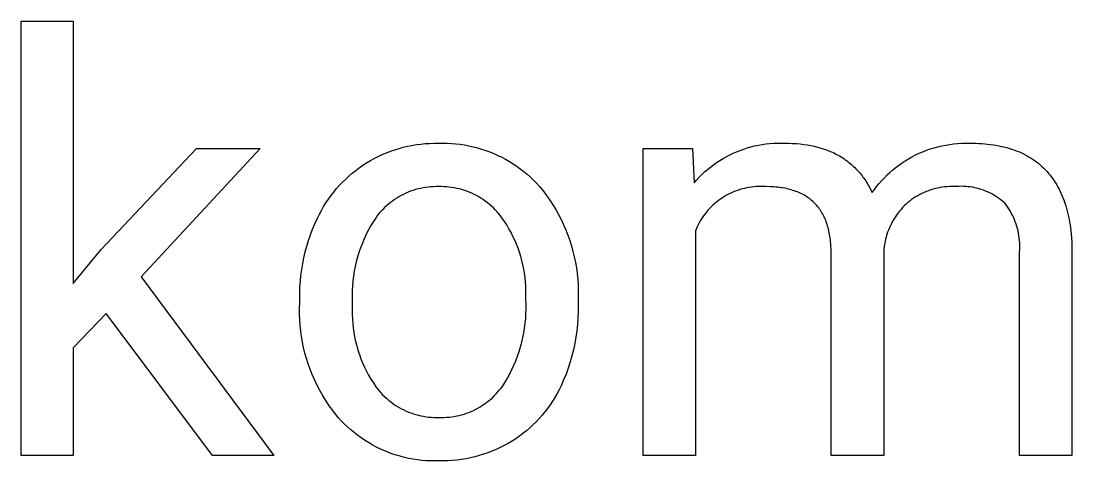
# Model space of a CAD drawing. Header units: millimetres. Extents: x 1287 to 5317, y -239 to 2577.
# Drawn here: x 4064.4 to 4128, y -62.2 to -35.5 of the extents above; entities that cross this region are included whole.
import ezdxf

# ---------------------------------------------------------------- set-up
doc = ezdxf.new("R2010")
doc.units = ezdxf.units.MM
doc.header["$MEASUREMENT"] = 0
doc.layers.add('Domyślny', color=7, linetype='Continuous', true_color=0x000000)

msp = doc.modelspace()

# ---------------------------------------------------------------- linework, layer by layer
at = {"layer": 'Domyślny'}
for p, q in [((4064.356, -61.865), (4064.356, -35.549)), ((4064.356, -35.549), (4067.52, -35.549)), ((4067.52, -35.549), (4067.52, -51.438)), ((4087.233, -43.268), (4087.493, -43.198)), ((4087.493, -43.198), (4087.755, -43.136)), ((4087.755, -43.136), (4088.018, -43.083)), ((4088.018, -43.083), (4088.283, -43.038)), ((4088.283, -43.038), (4088.55, -43.003)), ((4088.55, -43.003), (4088.818, -42.976)), ((4088.818, -42.976), (4089.086, -42.959)), ((4089.086, -42.959), (4089.355, -42.95)), ((4089.355, -42.95), (4089.624, -42.95)), ((4089.624, -42.95), (4089.888, -42.945)), ((4089.888, -42.945), (4090.152, -42.949)), ((4090.152, -42.949), (4090.417, -42.962)), ((4090.417, -42.962), (4090.68, -42.984)), ((4090.68, -42.984), (4090.943, -43.015)), ((4090.943, -43.015), (4091.204, -43.055)), ((4091.204, -43.055), (4091.464, -43.103)), ((4091.464, -43.103), (4091.722, -43.161)), ((4091.722, -43.161), (4091.978, -43.227)), ((4091.978, -43.227), (4092.232, -43.302)), ((4108.093, -43.308), (4108.312, -43.238)), ((4108.312, -43.238), (4108.533, -43.175)), ((4108.533, -43.175), (4108.756, -43.119)), ((4108.756, -43.119), (4108.981, -43.071)), ((4108.981, -43.071), (4109.207, -43.031)), ((4109.207, -43.031), (4109.434, -42.998)), ((4109.434, -42.998), (4109.663, -42.973)), ((4109.663, -42.973), (4109.892, -42.956)), ((4109.892, -42.956), (4110.122, -42.946)), ((4110.122, -42.946), (4110.352, -42.944)), ((4110.352, -42.944), (4110.581, -42.95)), ((4110.581, -42.95), (4110.822, -42.953)), ((4110.822, -42.953), (4111.057, -42.962)), ((4111.057, -42.962), (4111.288, -42.976)), ((4111.288, -42.976), (4111.513, -42.997)), ((4111.513, -42.997), (4111.734, -43.023)), ((4111.734, -43.023), (4111.95, -43.055)), ((4111.95, -43.055), (4112.161, -43.093)), ((4112.161, -43.093), (4112.368, -43.137)), ((4112.368, -43.137), (4112.569, -43.186)), ((4112.569, -43.186), (4112.766, -43.242)), ((4112.766, -43.242), (4112.958, -43.303)), ((4119.383, -43.3), (4119.615, -43.229)), ((4119.615, -43.229), (4119.849, -43.165)), ((4119.849, -43.165), (4120.084, -43.11)), ((4120.084, -43.11), (4120.322, -43.062)), ((4120.322, -43.062), (4120.561, -43.023)), ((4120.561, -43.023), (4120.801, -42.992)), ((4120.801, -42.992), (4121.042, -42.969)), ((4121.042, -42.969), (4121.284, -42.954)), ((4121.284, -42.954), (4121.526, -42.948)), ((4121.526, -42.948), (4121.768, -42.95)), ((4121.768, -42.95), (4122.143, -42.956)), ((4122.143, -42.956), (4122.326, -42.964)), ((4122.326, -42.964), (4122.506, -42.975)), ((4122.506, -42.975), (4122.683, -42.99)), ((4122.683, -42.99), (4122.857, -43.007)), ((4122.857, -43.007), (4123.029, -43.028)), ((4123.029, -43.028), (4123.197, -43.051)), ((4123.197, -43.051), (4123.363, -43.078)), ((4123.363, -43.078), (4123.525, -43.108)), ((4123.525, -43.108), (4123.685, -43.141)), ((4123.685, -43.141), (4123.842, -43.178)), ((4123.842, -43.178), (4123.995, -43.217)), ((4123.995, -43.217), (4124.146, -43.26)), ((4069.214, -49.395), (4074.978, -43.279)), ((4078.828, -43.279), (4071.624, -51.043)), ((4074.978, -43.279), (4078.828, -43.279)), ((4085.502, -43.997), (4085.738, -43.869)), ((4085.738, -43.869), (4085.979, -43.748)), ((4085.979, -43.748), (4086.223, -43.636)), ((4086.223, -43.636), (4086.471, -43.531)), ((4086.471, -43.531), (4086.722, -43.435)), ((4086.722, -43.435), (4086.976, -43.347)), ((4086.976, -43.347), (4087.233, -43.268)), ((4092.232, -43.302), (4092.483, -43.385)), ((4092.483, -43.385), (4092.731, -43.477)), ((4092.731, -43.477), (4092.975, -43.577)), ((4092.975, -43.577), (4093.216, -43.685)), ((4093.216, -43.685), (4093.454, -43.802)), ((4093.454, -43.802), (4093.687, -43.926)), ((4102.011, -61.865), (4102.011, -43.279)), ((4102.011, -43.279), (4105.005, -43.279)), ((4105.005, -43.279), (4105.089, -45.353)), ((4106.645, -44.001), (4106.841, -43.881)), ((4106.841, -43.881), (4107.041, -43.769)), ((4107.041, -43.769), (4107.245, -43.662)), ((4107.245, -43.662), (4107.453, -43.563)), ((4107.453, -43.563), (4107.663, -43.471)), ((4107.663, -43.471), (4107.877, -43.386)), ((4107.877, -43.386), (4108.093, -43.308)), ((4112.958, -43.303), (4113.052, -43.336)), ((4113.052, -43.336), (4113.145, -43.37)), ((4113.145, -43.37), (4113.237, -43.406)), ((4113.237, -43.406), (4113.327, -43.443)), ((4113.327, -43.443), (4113.416, -43.482)), ((4113.416, -43.482), (4113.504, -43.522)), ((4113.504, -43.522), (4113.591, -43.563)), ((4113.591, -43.563), (4113.677, -43.606)), ((4113.677, -43.606), (4113.761, -43.651)), ((4113.761, -43.651), (4113.844, -43.697)), ((4113.844, -43.697), (4113.926, -43.744)), ((4113.926, -43.744), (4114.007, -43.793)), ((4114.007, -43.793), (4114.087, -43.843)), ((4114.087, -43.843), (4114.165, -43.895)), ((4118.068, -43.889), (4118.27, -43.774)), ((4118.27, -43.774), (4118.486, -43.664)), ((4118.486, -43.664), (4118.706, -43.562)), ((4118.706, -43.562), (4118.929, -43.467)), ((4118.929, -43.467), (4119.155, -43.38)), ((4119.155, -43.38), (4119.383, -43.3)), ((4124.146, -43.26), (4124.294, -43.306)), ((4124.294, -43.306), (4124.439, -43.355)), ((4124.439, -43.355), (4124.581, -43.407)), ((4124.581, -43.407), (4124.72, -43.462)), ((4124.72, -43.462), (4124.857, -43.52)), ((4124.857, -43.52), (4124.99, -43.582)), ((4124.99, -43.582), (4125.12, -43.647)), ((4125.12, -43.647), (4125.248, -43.715)), ((4125.248, -43.715), (4125.372, -43.786)), ((4125.372, -43.786), (4125.494, -43.86)), ((4125.494, -43.86), (4125.613, -43.937)), ((4084.613, -44.594), (4084.827, -44.434)), ((4084.827, -44.434), (4085.046, -44.28)), ((4085.046, -44.28), (4085.27, -44.134)), ((4085.27, -44.134), (4085.502, -43.997)), ((4093.687, -43.926), (4093.916, -44.058)), ((4093.916, -44.058), (4094.14, -44.198)), ((4094.14, -44.198), (4094.36, -44.346)), ((4094.36, -44.346), (4094.574, -44.501)), ((4094.574, -44.501), (4094.783, -44.663)), ((4105.903, -44.543), (4106.082, -44.398)), ((4106.082, -44.398), (4106.265, -44.26)), ((4106.265, -44.26), (4106.453, -44.127)), ((4106.453, -44.127), (4106.645, -44.001)), ((4114.165, -43.895), (4114.242, -43.948)), ((4114.242, -43.948), (4114.318, -44.003)), ((4114.318, -44.003), (4114.393, -44.059)), ((4114.393, -44.059), (4114.466, -44.117)), ((4114.466, -44.117), (4114.539, -44.176)), ((4114.539, -44.176), (4114.61, -44.236)), ((4114.61, -44.236), (4114.68, -44.298)), ((4114.68, -44.298), (4114.748, -44.362)), ((4114.748, -44.362), (4114.816, -44.426)), ((4114.816, -44.426), (4114.882, -44.493)), ((4114.882, -44.493), (4114.947, -44.561)), ((4117.118, -44.562), (4117.299, -44.415)), ((4117.299, -44.415), (4117.485, -44.274)), ((4117.485, -44.274), (4117.675, -44.139)), ((4117.675, -44.139), (4117.869, -44.011)), ((4117.869, -44.011), (4118.068, -43.889)), ((4125.613, -43.937), (4125.728, -44.018)), ((4125.728, -44.018), (4125.841, -44.102)), ((4125.841, -44.102), (4125.951, -44.189)), ((4125.951, -44.189), (4126.058, -44.279)), ((4126.058, -44.279), (4126.162, -44.372)), ((4126.162, -44.372), (4126.264, -44.468)), ((4126.264, -44.468), (4126.362, -44.568)), ((4083.815, -45.307), (4084.005, -45.119)), ((4084.005, -45.119), (4084.202, -44.937)), ((4084.202, -44.937), (4084.405, -44.763)), ((4084.405, -44.763), (4084.613, -44.594)), ((4094.783, -44.663), (4094.986, -44.832)), ((4094.986, -44.832), (4095.184, -45.008)), ((4095.184, -45.008), (4095.375, -45.19)), ((4105.241, -45.18), (4105.398, -45.013)), ((4105.398, -45.013), (4105.561, -44.851)), ((4105.561, -44.851), (4105.73, -44.694)), ((4105.73, -44.694), (4105.903, -44.543)), ((4114.947, -44.561), (4115.011, -44.63)), ((4115.011, -44.63), (4115.074, -44.701)), ((4115.074, -44.701), (4115.135, -44.773)), ((4115.135, -44.773), (4115.195, -44.846)), ((4115.195, -44.846), (4115.254, -44.921)), ((4115.254, -44.921), (4115.312, -44.998)), ((4115.312, -44.998), (4115.369, -45.076)), ((4115.369, -45.076), (4115.424, -45.156)), ((4115.424, -45.156), (4115.478, -45.236)), ((4116.447, -45.207), (4116.607, -45.038)), ((4116.607, -45.038), (4116.772, -44.873)), ((4116.772, -44.873), (4116.943, -44.715)), ((4116.943, -44.715), (4117.118, -44.562)), ((4126.362, -44.568), (4126.457, -44.671)), ((4126.457, -44.671), (4126.549, -44.776)), ((4126.549, -44.776), (4126.639, -44.885)), ((4126.639, -44.885), (4126.725, -44.998)), ((4126.725, -44.998), (4126.809, -45.113)), ((4126.809, -45.113), (4126.89, -45.231)), ((4083.283, -45.908), (4083.454, -45.702)), ((4083.454, -45.702), (4083.631, -45.501)), ((4083.631, -45.501), (4083.815, -45.307)), ((4088.233, -45.764), (4088.084, -45.811)), ((4088.384, -45.723), (4088.233, -45.764)), ((4088.536, -45.686), (4088.384, -45.723)), ((4088.69, -45.656), (4088.536, -45.686)), ((4088.844, -45.63), (4088.69, -45.656)), ((4088.999, -45.609), (4088.844, -45.63)), ((4089.155, -45.594), (4088.999, -45.609)), ((4089.311, -45.585), (4089.155, -45.594)), ((4089.467, -45.581), (4089.311, -45.585)), ((4089.624, -45.582), (4089.467, -45.581)), ((4089.783, -45.58), (4089.624, -45.582)), ((4089.942, -45.584), (4089.783, -45.58)), ((4090.1, -45.593), (4089.942, -45.584)), ((4090.258, -45.608), (4090.1, -45.593)), ((4090.416, -45.629), (4090.258, -45.608)), ((4090.573, -45.654), (4090.416, -45.629)), ((4090.729, -45.685), (4090.573, -45.654)), ((4090.883, -45.722), (4090.729, -45.685)), ((4091.037, -45.764), (4090.883, -45.722)), ((4091.189, -45.811), (4091.037, -45.764)), ((4095.375, -45.19), (4095.56, -45.379)), ((4095.56, -45.379), (4095.739, -45.574)), ((4095.739, -45.574), (4095.954, -45.841)), ((4105.089, -45.353), (4105.241, -45.18)), ((4107.855, -45.761), (4107.717, -45.807)), ((4107.994, -45.72), (4107.855, -45.761)), ((4108.135, -45.684), (4107.994, -45.72)), ((4108.277, -45.653), (4108.135, -45.684)), ((4108.42, -45.627), (4108.277, -45.653)), ((4108.564, -45.605), (4108.42, -45.627)), ((4108.709, -45.589), (4108.564, -45.605)), ((4108.854, -45.578), (4108.709, -45.589)), ((4108.999, -45.571), (4108.854, -45.578)), ((4109.145, -45.57), (4108.999, -45.571)), ((4109.29, -45.573), (4109.145, -45.57)), ((4109.435, -45.582), (4109.29, -45.573)), ((4109.678, -45.586), (4109.435, -45.582)), ((4109.797, -45.591), (4109.678, -45.586)), ((4109.914, -45.598), (4109.797, -45.591)), ((4110.029, -45.606), (4109.914, -45.598)), ((4110.141, -45.617), (4110.029, -45.606)), ((4110.252, -45.63), (4110.141, -45.617)), ((4110.361, -45.645), (4110.252, -45.63)), ((4110.469, -45.662), (4110.361, -45.645)), ((4110.574, -45.681), (4110.469, -45.662)), ((4110.677, -45.702), (4110.574, -45.681)), ((4110.778, -45.725), (4110.677, -45.702)), ((4110.878, -45.749), (4110.778, -45.725)), ((4110.975, -45.776), (4110.878, -45.749)), ((4111.071, -45.805), (4110.975, -45.776)), ((4115.478, -45.236), (4115.531, -45.319)), ((4115.531, -45.319), (4115.583, -45.403)), ((4115.583, -45.403), (4115.633, -45.488)), ((4115.633, -45.488), (4115.682, -45.575)), ((4115.682, -45.575), (4115.777, -45.753)), ((4115.777, -45.753), (4115.868, -45.936)), ((4115.868, -45.936), (4116.003, -45.747)), ((4116.003, -45.747), (4116.145, -45.562)), ((4116.145, -45.562), (4116.293, -45.382)), ((4116.293, -45.382), (4116.447, -45.207)), ((4119.417, -45.782), (4119.28, -45.829)), ((4119.556, -45.74), (4119.417, -45.782)), ((4119.696, -45.703), (4119.556, -45.74)), ((4119.837, -45.67), (4119.696, -45.703)), ((4119.979, -45.642), (4119.837, -45.67)), ((4120.123, -45.62), (4119.979, -45.642)), ((4120.267, -45.602), (4120.123, -45.62)), ((4120.411, -45.589), (4120.267, -45.602)), ((4120.556, -45.582), (4120.411, -45.589)), ((4120.701, -45.579), (4120.556, -45.582)), ((4120.845, -45.582), (4120.701, -45.579)), ((4120.982, -45.57), (4120.845, -45.582)), ((4121.119, -45.564), (4120.982, -45.57)), ((4121.257, -45.562), (4121.119, -45.564)), ((4121.394, -45.565), (4121.257, -45.562)), ((4121.531, -45.572), (4121.394, -45.565)), ((4121.668, -45.585), (4121.531, -45.572)), ((4121.804, -45.602), (4121.668, -45.585)), ((4121.939, -45.623), (4121.804, -45.602)), ((4122.074, -45.65), (4121.939, -45.623)), ((4122.208, -45.681), (4122.074, -45.65)), ((4122.34, -45.717), (4122.208, -45.681)), ((4122.472, -45.757), (4122.34, -45.717)), ((4122.601, -45.802), (4122.472, -45.757)), ((4126.89, -45.231), (4126.968, -45.353)), ((4126.968, -45.353), (4127.042, -45.478)), ((4127.042, -45.478), (4127.114, -45.606)), ((4127.114, -45.606), (4127.183, -45.737)), ((4127.183, -45.737), (4127.249, -45.871)), ((4082.814, -46.56), (4082.963, -46.337)), ((4082.963, -46.337), (4083.119, -46.12)), ((4083.119, -46.12), (4083.283, -45.908)), ((4086.964, -46.362), (4086.836, -46.452)), ((4087.095, -46.276), (4086.964, -46.362)), ((4087.229, -46.195), (4087.095, -46.276)), ((4087.366, -46.119), (4087.229, -46.195)), ((4087.505, -46.048), (4087.366, -46.119)), ((4087.647, -45.981), (4087.505, -46.048)), ((4087.79, -45.919), (4087.647, -45.981)), ((4087.936, -45.862), (4087.79, -45.919)), ((4088.084, -45.811), (4087.936, -45.862)), ((4091.339, -45.863), (4091.189, -45.811)), ((4091.487, -45.921), (4091.339, -45.863)), ((4091.633, -45.983), (4091.487, -45.921)), ((4091.777, -46.051), (4091.633, -45.983)), ((4091.918, -46.123), (4091.777, -46.051)), ((4092.057, -46.201), (4091.918, -46.123)), ((4092.193, -46.283), (4092.057, -46.201)), ((4092.326, -46.37), (4092.193, -46.283)), ((4092.456, -46.461), (4092.326, -46.37)), ((4095.954, -45.841), (4096.159, -46.114)), ((4096.159, -46.114), (4096.356, -46.395)), ((4096.356, -46.395), (4096.542, -46.682)), ((4106.567, -46.422), (4106.453, -46.512)), ((4106.685, -46.337), (4106.567, -46.422)), ((4106.805, -46.255), (4106.685, -46.337)), ((4106.929, -46.178), (4106.805, -46.255)), ((4107.054, -46.105), (4106.929, -46.178)), ((4107.183, -46.036), (4107.054, -46.105)), ((4107.313, -45.972), (4107.183, -46.036)), ((4107.446, -45.912), (4107.313, -45.972)), ((4107.58, -45.857), (4107.446, -45.912)), ((4107.717, -45.807), (4107.58, -45.857)), ((4111.164, -45.836), (4111.071, -45.805)), ((4111.256, -45.869), (4111.164, -45.836)), ((4111.346, -45.903), (4111.256, -45.869)), ((4111.434, -45.94), (4111.346, -45.903)), ((4111.519, -45.979), (4111.434, -45.94)), ((4111.603, -46.019), (4111.519, -45.979)), ((4111.685, -46.062), (4111.603, -46.019)), ((4111.766, -46.107), (4111.685, -46.062)), ((4111.844, -46.153), (4111.766, -46.107)), ((4111.92, -46.202), (4111.844, -46.153)), ((4111.994, -46.253), (4111.92, -46.202)), ((4112.067, -46.305), (4111.994, -46.253)), ((4112.137, -46.36), (4112.067, -46.305)), ((4112.206, -46.416), (4112.137, -46.36)), ((4112.272, -46.475), (4112.206, -46.416)), ((4118.258, -46.369), (4118.142, -46.456)), ((4118.377, -46.287), (4118.258, -46.369)), ((4118.499, -46.208), (4118.377, -46.287)), ((4118.624, -46.134), (4118.499, -46.208)), ((4118.75, -46.064), (4118.624, -46.134)), ((4118.88, -45.998), (4118.75, -46.064)), ((4119.011, -45.937), (4118.88, -45.998)), ((4119.145, -45.881), (4119.011, -45.937)), ((4119.28, -45.829), (4119.145, -45.881)), ((4122.73, -45.851), (4122.601, -45.802)), ((4122.856, -45.904), (4122.73, -45.851)), ((4122.981, -45.962), (4122.856, -45.904)), ((4123.103, -46.024), (4122.981, -45.962)), ((4123.223, -46.091), (4123.103, -46.024)), ((4123.341, -46.161), (4123.223, -46.091)), ((4123.456, -46.236), (4123.341, -46.161)), ((4123.569, -46.314), (4123.456, -46.236)), ((4123.679, -46.397), (4123.569, -46.314)), ((4123.786, -46.483), (4123.679, -46.397)), ((4127.249, -45.871), (4127.313, -46.009)), ((4127.313, -46.009), (4127.373, -46.149)), ((4127.373, -46.149), (4127.43, -46.293)), ((4127.43, -46.293), (4127.484, -46.44)), ((4082.412, -47.255), (4082.538, -47.019)), ((4082.538, -47.019), (4082.672, -46.787)), ((4082.672, -46.787), (4082.814, -46.56)), ((4086.247, -46.964), (4086.14, -47.078)), ((4086.357, -46.854), (4086.247, -46.964)), ((4086.472, -46.747), (4086.357, -46.854)), ((4086.59, -46.644), (4086.472, -46.747)), ((4086.711, -46.546), (4086.59, -46.644)), ((4086.836, -46.452), (4086.711, -46.546)), ((4092.583, -46.557), (4092.456, -46.461)), ((4092.707, -46.657), (4092.583, -46.557)), ((4092.827, -46.761), (4092.707, -46.657)), ((4092.943, -46.87), (4092.827, -46.761)), ((4093.055, -46.982), (4092.943, -46.87)), ((4093.164, -47.098), (4093.055, -46.982)), ((4096.542, -46.682), (4096.719, -46.975)), ((4096.719, -46.975), (4096.886, -47.274)), ((4105.929, -47.015), (4105.835, -47.127)), ((4106.027, -46.908), (4105.929, -47.015)), ((4106.128, -46.803), (4106.027, -46.908)), ((4106.233, -46.702), (4106.128, -46.803)), ((4106.341, -46.605), (4106.233, -46.702)), ((4106.453, -46.512), (4106.341, -46.605)), ((4112.337, -46.536), (4112.272, -46.475)), ((4112.399, -46.598), (4112.337, -46.536)), ((4112.46, -46.663), (4112.399, -46.598)), ((4112.519, -46.729), (4112.46, -46.663)), ((4112.576, -46.798), (4112.519, -46.729)), ((4112.631, -46.868), (4112.576, -46.798)), ((4112.684, -46.941), (4112.631, -46.868)), ((4112.735, -47.015), (4112.684, -46.941)), ((4112.785, -47.091), (4112.735, -47.015)), ((4117.614, -46.959), (4117.52, -47.072)), ((4117.713, -46.85), (4117.614, -46.959)), ((4117.814, -46.744), (4117.713, -46.85)), ((4117.92, -46.642), (4117.814, -46.744)), ((4118.029, -46.547), (4117.92, -46.642)), ((4118.142, -46.456), (4118.029, -46.547)), ((4123.89, -46.572), (4123.786, -46.483)), ((4123.977, -46.688), (4123.89, -46.572)), ((4124.061, -46.807), (4123.977, -46.688)), ((4124.141, -46.928), (4124.061, -46.807)), ((4124.217, -47.052), (4124.141, -46.928)), ((4124.288, -47.179), (4124.217, -47.052)), ((4127.484, -46.44), (4127.536, -46.59)), ((4127.536, -46.59), (4127.584, -46.743)), ((4127.584, -46.743), (4127.63, -46.9)), ((4127.63, -46.9), (4127.673, -47.059)), ((4127.673, -47.059), (4127.712, -47.222)), ((4082.144, -47.824), (4082.294, -47.495)), ((4082.294, -47.495), (4082.412, -47.255)), ((4085.683, -47.69), (4085.531, -47.944)), ((4085.843, -47.442), (4085.683, -47.69)), ((4085.938, -47.318), (4085.843, -47.442)), ((4086.037, -47.196), (4085.938, -47.318)), ((4086.14, -47.078), (4086.037, -47.196)), ((4093.268, -47.218), (4093.164, -47.098)), ((4093.369, -47.341), (4093.268, -47.218)), ((4093.464, -47.468), (4093.369, -47.341)), ((4093.612, -47.684), (4093.464, -47.468)), ((4093.753, -47.904), (4093.612, -47.684)), ((4096.886, -47.274), (4097.043, -47.578)), ((4097.043, -47.578), (4097.189, -47.888)), ((4105.5, -47.601), (4105.426, -47.727)), ((4105.577, -47.478), (4105.5, -47.601)), ((4105.659, -47.358), (4105.577, -47.478)), ((4105.745, -47.241), (4105.659, -47.358)), ((4105.835, -47.127), (4105.745, -47.241)), ((4112.832, -47.17), (4112.785, -47.091)), ((4112.877, -47.25), (4112.832, -47.17)), ((4112.921, -47.333), (4112.877, -47.25)), ((4112.962, -47.417), (4112.921, -47.333)), ((4113.002, -47.503), (4112.962, -47.417)), ((4113.039, -47.592), (4113.002, -47.503)), ((4113.075, -47.682), (4113.039, -47.592)), ((4113.109, -47.774), (4113.075, -47.682)), ((4117.109, -47.679), (4117.039, -47.808)), ((4117.183, -47.552), (4117.109, -47.679)), ((4117.261, -47.427), (4117.183, -47.552)), ((4117.343, -47.306), (4117.261, -47.427)), ((4117.43, -47.187), (4117.343, -47.306)), ((4117.52, -47.072), (4117.43, -47.187)), ((4124.355, -47.308), (4124.288, -47.179)), ((4124.418, -47.439), (4124.355, -47.308)), ((4124.476, -47.572), (4124.418, -47.439)), ((4124.53, -47.707), (4124.476, -47.572)), ((4127.712, -47.222), (4127.749, -47.388)), ((4127.749, -47.388), (4127.783, -47.557)), ((4127.783, -47.557), (4127.814, -47.729)), ((4081.876, -48.496), (4082.005, -48.158)), ((4082.005, -48.158), (4082.144, -47.824)), ((4085.388, -48.203), (4085.254, -48.466)), ((4085.531, -47.944), (4085.388, -48.203)), ((4093.886, -48.129), (4093.753, -47.904)), ((4094.011, -48.358), (4093.886, -48.129)), ((4097.189, -47.888), (4097.325, -48.202)), ((4097.325, -48.202), (4097.45, -48.521)), ((4105.232, -48.117), (4105.177, -48.252)), ((4105.177, -48.252), (4105.177, -61.865)), ((4105.293, -47.985), (4105.232, -48.117)), ((4105.357, -47.855), (4105.293, -47.985)), ((4105.426, -47.727), (4105.357, -47.855)), ((4113.141, -47.869), (4113.109, -47.774)), ((4113.17, -47.965), (4113.141, -47.869)), ((4113.198, -48.063), (4113.17, -47.965)), ((4113.225, -48.163), (4113.198, -48.063)), ((4113.249, -48.266), (4113.225, -48.163)), ((4113.271, -48.37), (4113.249, -48.266)), ((4116.858, -48.209), (4116.806, -48.346)), ((4116.914, -48.073), (4116.858, -48.209)), ((4116.974, -47.939), (4116.914, -48.073)), ((4117.039, -47.808), (4116.974, -47.939)), ((4124.579, -47.844), (4124.53, -47.707)), ((4124.623, -47.982), (4124.579, -47.844)), ((4124.663, -48.122), (4124.623, -47.982)), ((4124.698, -48.263), (4124.663, -48.122)), ((4124.728, -48.405), (4124.698, -48.263)), ((4127.814, -47.729), (4127.842, -47.904)), ((4127.842, -47.904), (4127.867, -48.083)), ((4127.867, -48.083), (4127.89, -48.265)), ((4127.89, -48.265), (4127.925, -48.638)), ((4081.653, -49.184), (4081.759, -48.838)), ((4081.759, -48.838), (4081.876, -48.496)), ((4085.129, -48.734), (4085.014, -49.006)), ((4085.254, -48.466), (4085.129, -48.734)), ((4094.129, -48.591), (4094.011, -48.358)), ((4094.239, -48.828), (4094.129, -48.591)), ((4094.342, -49.069), (4094.239, -48.828)), ((4097.45, -48.521), (4097.564, -48.844)), ((4097.564, -48.844), (4097.667, -49.17)), ((4113.291, -48.476), (4113.271, -48.37)), ((4113.309, -48.584), (4113.291, -48.476)), ((4113.326, -48.694), (4113.309, -48.584)), ((4113.34, -48.807), (4113.326, -48.694)), ((4113.353, -48.921), (4113.34, -48.807)), ((4113.363, -49.037), (4113.353, -48.921)), ((4116.649, -48.912), (4116.621, -49.056)), ((4116.681, -48.768), (4116.649, -48.912)), ((4116.718, -48.626), (4116.681, -48.768)), ((4116.76, -48.486), (4116.718, -48.626)), ((4116.806, -48.346), (4116.76, -48.486)), ((4124.754, -48.548), (4124.728, -48.405)), ((4124.774, -48.692), (4124.754, -48.548)), ((4124.79, -48.837), (4124.774, -48.692)), ((4124.801, -48.982), (4124.79, -48.837)), ((4127.925, -48.638), (4127.949, -49.023)), ((4067.52, -51.438), (4069.214, -49.395)), ((4081.476, -49.885), (4081.559, -49.533)), ((4081.559, -49.533), (4081.653, -49.184)), ((4084.811, -49.561), (4084.724, -49.844)), ((4084.908, -49.282), (4084.811, -49.561)), ((4085.014, -49.006), (4084.908, -49.282)), ((4094.436, -49.313), (4094.342, -49.069)), ((4094.522, -49.559), (4094.436, -49.313)), ((4094.6, -49.809), (4094.522, -49.559)), ((4097.667, -49.17), (4097.759, -49.5)), ((4097.759, -49.5), (4097.84, -49.833)), ((4113.372, -49.155), (4113.363, -49.037)), ((4113.384, -49.397), (4113.372, -49.155)), ((4113.388, -49.647), (4113.384, -49.397)), ((4116.582, -49.347), (4116.569, -49.493)), ((4116.569, -49.493), (4116.569, -61.865)), ((4116.599, -49.201), (4116.582, -49.347)), ((4116.621, -49.056), (4116.599, -49.201)), ((4124.795, -49.562), (4124.804, -49.417)), ((4124.795, -61.865), (4124.795, -49.562)), ((4124.807, -49.127), (4124.801, -48.982)), ((4124.804, -49.417), (4124.808, -49.272)), ((4124.808, -49.272), (4124.807, -49.127)), ((4127.949, -49.023), (4127.962, -49.421)), ((4127.962, -49.421), (4127.962, -61.865)), ((4081.345, -50.597), (4081.405, -50.24)), ((4081.405, -50.24), (4081.476, -49.885)), ((4084.647, -50.129), (4084.58, -50.417)), ((4084.724, -49.844), (4084.647, -50.129)), ((4094.669, -50.061), (4094.6, -49.809)), ((4094.73, -50.315), (4094.669, -50.061)), ((4097.84, -49.833), (4097.909, -50.168)), ((4097.909, -50.168), (4097.967, -50.506)), ((4113.388, -61.865), (4113.388, -49.647)), ((4081.297, -50.955), (4081.345, -50.597)), ((4084.523, -50.707), (4084.476, -50.998)), ((4084.58, -50.417), (4084.523, -50.707)), ((4094.783, -50.571), (4094.73, -50.315)), ((4094.827, -50.829), (4094.783, -50.571)), ((4094.862, -51.087), (4094.827, -50.829)), ((4097.967, -50.506), (4098.014, -50.845)), ((4098.014, -50.845), (4098.049, -51.185)), ((4071.624, -51.043), (4079.665, -61.865)), ((4081.238, -51.676), (4081.262, -51.315)), ((4081.262, -51.315), (4081.297, -50.955)), ((4084.439, -51.292), (4084.412, -51.586)), ((4084.476, -50.998), (4084.439, -51.292)), ((4094.889, -51.347), (4094.862, -51.087)), ((4094.907, -51.608), (4094.889, -51.347)), ((4098.049, -51.185), (4098.072, -51.527)), ((4081.225, -52.038), (4081.238, -51.676)), ((4081.225, -52.4), (4081.225, -52.038)), ((4084.396, -51.881), (4084.389, -52.176)), ((4084.412, -51.586), (4084.396, -51.881)), ((4094.917, -51.869), (4094.907, -51.608)), ((4094.91, -52.392), (4094.918, -52.131)), ((4094.918, -52.131), (4094.917, -51.869)), ((4098.072, -51.527), (4098.084, -51.869)), ((4098.084, -51.869), (4098.085, -52.212)), ((4081.215, -52.964), (4081.225, -52.623)), ((4081.225, -52.623), (4081.225, -52.4)), ((4084.389, -52.176), (4084.393, -52.472)), ((4084.393, -52.472), (4084.407, -52.767)), ((4084.407, -52.767), (4084.398, -53.042)), ((4094.923, -52.685), (4094.91, -52.392)), ((4094.925, -52.978), (4094.923, -52.685)), ((4098.074, -52.777), (4098.073, -53.163)), ((4098.085, -52.212), (4098.074, -52.554)), ((4098.074, -52.554), (4098.074, -52.777)), ((4069.504, -53.258), (4067.52, -55.337)), ((4075.952, -61.865), (4069.504, -53.258)), ((4081.215, -53.305), (4081.215, -52.964)), ((4081.228, -53.646), (4081.215, -53.305)), ((4084.398, -53.042), (4084.399, -53.318)), ((4084.399, -53.318), (4084.409, -53.593)), ((4094.901, -53.563), (4094.918, -53.271)), ((4094.918, -53.271), (4094.925, -52.978)), ((4098.073, -53.163), (4098.06, -53.549)), ((4081.252, -53.986), (4081.228, -53.646)), ((4081.287, -54.325), (4081.252, -53.986)), ((4084.409, -53.593), (4084.429, -53.867)), ((4084.429, -53.867), (4084.458, -54.141)), ((4094.837, -54.145), (4094.874, -53.855)), ((4094.874, -53.855), (4094.901, -53.563)), ((4098.032, -53.933), (4097.992, -54.317)), ((4098.06, -53.549), (4098.032, -53.933)), ((4081.334, -54.662), (4081.287, -54.325)), ((4081.392, -54.998), (4081.334, -54.662)), ((4084.458, -54.141), (4084.497, -54.414)), ((4084.497, -54.414), (4084.546, -54.685)), ((4084.546, -54.685), (4084.604, -54.954)), ((4094.733, -54.722), (4094.79, -54.435)), ((4094.79, -54.435), (4094.837, -54.145)), ((4097.938, -54.699), (4097.871, -55.079)), ((4097.992, -54.317), (4097.938, -54.699)), ((4081.462, -55.332), (4081.392, -54.998)), ((4081.543, -55.663), (4081.462, -55.332)), ((4084.604, -54.954), (4084.671, -55.221)), ((4084.671, -55.221), (4084.748, -55.485)), ((4094.505, -55.571), (4094.591, -55.29)), ((4094.591, -55.29), (4094.667, -55.007)), ((4094.667, -55.007), (4094.733, -54.722)), ((4097.871, -55.079), (4097.791, -55.456)), ((4067.52, -55.337), (4067.52, -61.865)), ((4081.635, -55.992), (4081.543, -55.663)), ((4084.748, -55.485), (4084.833, -55.747)), ((4084.833, -55.747), (4084.928, -56.006)), ((4094.306, -56.122), (4094.41, -55.848)), ((4094.41, -55.848), (4094.505, -55.571)), ((4097.697, -55.83), (4097.591, -56.201)), ((4097.791, -55.456), (4097.697, -55.83)), ((4081.738, -56.317), (4081.635, -55.992)), ((4081.852, -56.638), (4081.738, -56.317)), ((4084.928, -56.006), (4085.032, -56.261)), ((4085.032, -56.261), (4085.144, -56.512)), ((4085.144, -56.512), (4085.266, -56.759)), ((4094.069, -56.658), (4094.192, -56.392)), ((4094.192, -56.392), (4094.306, -56.122)), ((4097.472, -56.568), (4097.34, -56.931)), ((4097.591, -56.201), (4097.472, -56.568)), ((4081.977, -56.955), (4081.852, -56.638)), ((4082.112, -57.268), (4081.977, -56.955)), ((4085.266, -56.759), (4085.395, -57.002)), ((4085.395, -57.002), (4085.534, -57.24)), ((4085.534, -57.24), (4085.68, -57.473)), ((4093.648, -57.429), (4093.797, -57.176)), ((4093.797, -57.176), (4093.938, -56.919)), ((4093.938, -56.919), (4094.069, -56.658)), ((4097.34, -56.931), (4097.196, -57.288)), ((4082.258, -57.576), (4082.112, -57.268)), ((4082.415, -57.879), (4082.258, -57.576)), ((4082.581, -58.176), (4082.415, -57.879)), ((4085.68, -57.473), (4085.834, -57.701)), ((4085.834, -57.701), (4085.93, -57.827)), ((4085.93, -57.827), (4086.03, -57.949)), ((4093.303, -57.918), (4093.398, -57.798)), ((4093.398, -57.798), (4093.49, -57.676)), ((4093.49, -57.676), (4093.648, -57.429)), ((4097.039, -57.641), (4096.923, -57.881)), ((4097.196, -57.288), (4097.039, -57.641)), ((4082.758, -58.468), (4082.581, -58.176)), ((4082.944, -58.753), (4082.758, -58.468)), ((4086.03, -57.949), (4086.134, -58.068)), ((4086.134, -58.068), (4086.243, -58.183)), ((4086.243, -58.183), (4086.355, -58.294)), ((4086.355, -58.294), (4086.471, -58.401)), ((4086.471, -58.401), (4086.59, -58.504)), ((4086.59, -58.504), (4086.713, -58.603)), ((4092.648, -58.563), (4092.766, -58.465)), ((4092.766, -58.465), (4092.881, -58.363)), ((4092.881, -58.363), (4092.992, -58.257)), ((4092.992, -58.257), (4093.099, -58.148)), ((4093.099, -58.148), (4093.203, -58.035)), ((4093.203, -58.035), (4093.303, -57.918)), ((4096.666, -58.348), (4096.526, -58.575)), ((4096.798, -58.117), (4096.666, -58.348)), ((4096.923, -57.881), (4096.798, -58.117)), ((4083.14, -59.032), (4082.944, -58.753)), ((4083.346, -59.305), (4083.14, -59.032)), ((4086.713, -58.603), (4086.84, -58.698)), ((4086.84, -58.698), (4086.969, -58.788)), ((4086.969, -58.788), (4087.102, -58.874)), ((4087.102, -58.874), (4087.237, -58.955)), ((4087.237, -58.955), (4087.376, -59.031)), ((4087.376, -59.031), (4087.516, -59.103)), ((4087.516, -59.103), (4087.66, -59.17)), ((4091.6, -59.193), (4091.74, -59.13)), ((4091.74, -59.13), (4091.877, -59.062)), ((4091.877, -59.062), (4092.013, -58.99)), ((4092.013, -58.99), (4092.145, -58.913)), ((4092.145, -58.913), (4092.275, -58.832)), ((4092.275, -58.832), (4092.403, -58.746)), ((4092.403, -58.746), (4092.527, -58.657)), ((4092.527, -58.657), (4092.648, -58.563)), ((4096.222, -59.014), (4096.06, -59.225)), ((4096.378, -58.797), (4096.222, -59.014)), ((4096.526, -58.575), (4096.378, -58.797)), ((4083.56, -59.57), (4083.346, -59.305)), ((4083.738, -59.764), (4083.56, -59.57)), ((4083.922, -59.953), (4083.738, -59.764)), ((4087.66, -59.17), (4087.805, -59.231)), ((4087.805, -59.231), (4087.952, -59.288)), ((4087.952, -59.288), (4088.102, -59.339)), ((4088.102, -59.339), (4088.253, -59.386)), ((4088.253, -59.386), (4088.405, -59.427)), ((4088.405, -59.427), (4088.559, -59.462)), ((4088.559, -59.462), (4088.714, -59.493)), ((4088.714, -59.493), (4088.87, -59.518)), ((4088.87, -59.518), (4089.026, -59.538)), ((4089.026, -59.538), (4089.184, -59.552)), ((4089.184, -59.552), (4089.341, -59.561)), ((4089.341, -59.561), (4089.499, -59.564)), ((4089.499, -59.564), (4089.657, -59.562)), ((4089.657, -59.562), (4089.81, -59.564)), ((4089.81, -59.564), (4089.964, -59.561)), ((4089.964, -59.561), (4090.117, -59.553)), ((4090.117, -59.553), (4090.27, -59.54)), ((4090.27, -59.54), (4090.422, -59.522)), ((4090.422, -59.522), (4090.573, -59.498)), ((4090.573, -59.498), (4090.724, -59.469)), ((4090.724, -59.469), (4090.874, -59.436)), ((4090.874, -59.436), (4091.022, -59.397)), ((4091.022, -59.397), (4091.169, -59.353)), ((4091.169, -59.353), (4091.314, -59.305)), ((4091.314, -59.305), (4091.458, -59.251)), ((4091.458, -59.251), (4091.6, -59.193)), ((4095.714, -59.631), (4095.531, -59.825)), ((4095.89, -59.431), (4095.714, -59.631)), ((4096.06, -59.225), (4095.89, -59.431)), ((4084.113, -60.135), (4083.922, -59.953)), ((4084.31, -60.311), (4084.113, -60.135)), ((4084.512, -60.48), (4084.31, -60.311)), ((4094.943, -60.368), (4094.735, -60.535)), ((4095.145, -60.193), (4094.943, -60.368)), ((4095.341, -60.013), (4095.145, -60.193)), ((4095.531, -59.825), (4095.341, -60.013)), ((4084.721, -60.641), (4084.512, -60.48)), ((4084.934, -60.796), (4084.721, -60.641)), ((4085.153, -60.944), (4084.934, -60.796)), ((4085.377, -61.083), (4085.153, -60.944)), ((4094.08, -60.993), (4093.845, -61.132)), ((4094.304, -60.848), (4094.08, -60.993)), ((4094.522, -60.695), (4094.304, -60.848)), ((4094.735, -60.535), (4094.522, -60.695)), ((4085.605, -61.216), (4085.377, -61.083)), ((4085.837, -61.34), (4085.605, -61.216)), ((4086.074, -61.457), (4085.837, -61.34)), ((4086.315, -61.565), (4086.074, -61.457)), ((4086.559, -61.665), (4086.315, -61.565)), ((4086.806, -61.757), (4086.559, -61.665)), ((4092.86, -61.606), (4092.605, -61.703)), ((4093.112, -61.5), (4092.86, -61.606)), ((4093.36, -61.385), (4093.112, -61.5)), ((4093.605, -61.263), (4093.36, -61.385)), ((4093.845, -61.132), (4093.605, -61.263)), ((4067.52, -61.865), (4064.356, -61.865)), ((4079.665, -61.865), (4075.952, -61.865)), ((4087.056, -61.84), (4086.806, -61.757)), ((4087.309, -61.915), (4087.056, -61.84)), ((4087.564, -61.981), (4087.309, -61.915)), ((4087.822, -62.039), (4087.564, -61.981)), ((4088.081, -62.088), (4087.822, -62.039)), ((4088.342, -62.127), (4088.081, -62.088)), ((4088.603, -62.158), (4088.342, -62.127)), ((4088.866, -62.181), (4088.603, -62.158)), ((4089.13, -62.194), (4088.866, -62.181)), ((4089.393, -62.198), (4089.13, -62.194)), ((4089.657, -62.194), (4089.393, -62.198)), ((4089.93, -62.194), (4089.657, -62.194)), ((4090.203, -62.186), (4089.93, -62.194)), ((4090.476, -62.168), (4090.203, -62.186)), ((4090.748, -62.141), (4090.476, -62.168)), ((4091.019, -62.105), (4090.748, -62.141)), ((4091.288, -62.061), (4091.019, -62.105)), ((4091.556, -62.007), (4091.288, -62.061)), ((4091.822, -61.944), (4091.556, -62.007)), ((4092.086, -61.872), (4091.822, -61.944)), ((4092.347, -61.792), (4092.086, -61.872)), ((4092.605, -61.703), (4092.347, -61.792)), ((4105.177, -61.865), (4102.011, -61.865)), ((4116.569, -61.865), (4113.388, -61.865)), ((4127.962, -61.865), (4124.795, -61.865))]:
    msp.add_line(p, q, dxfattribs=at)

doc.saveas('drawing.dxf')
